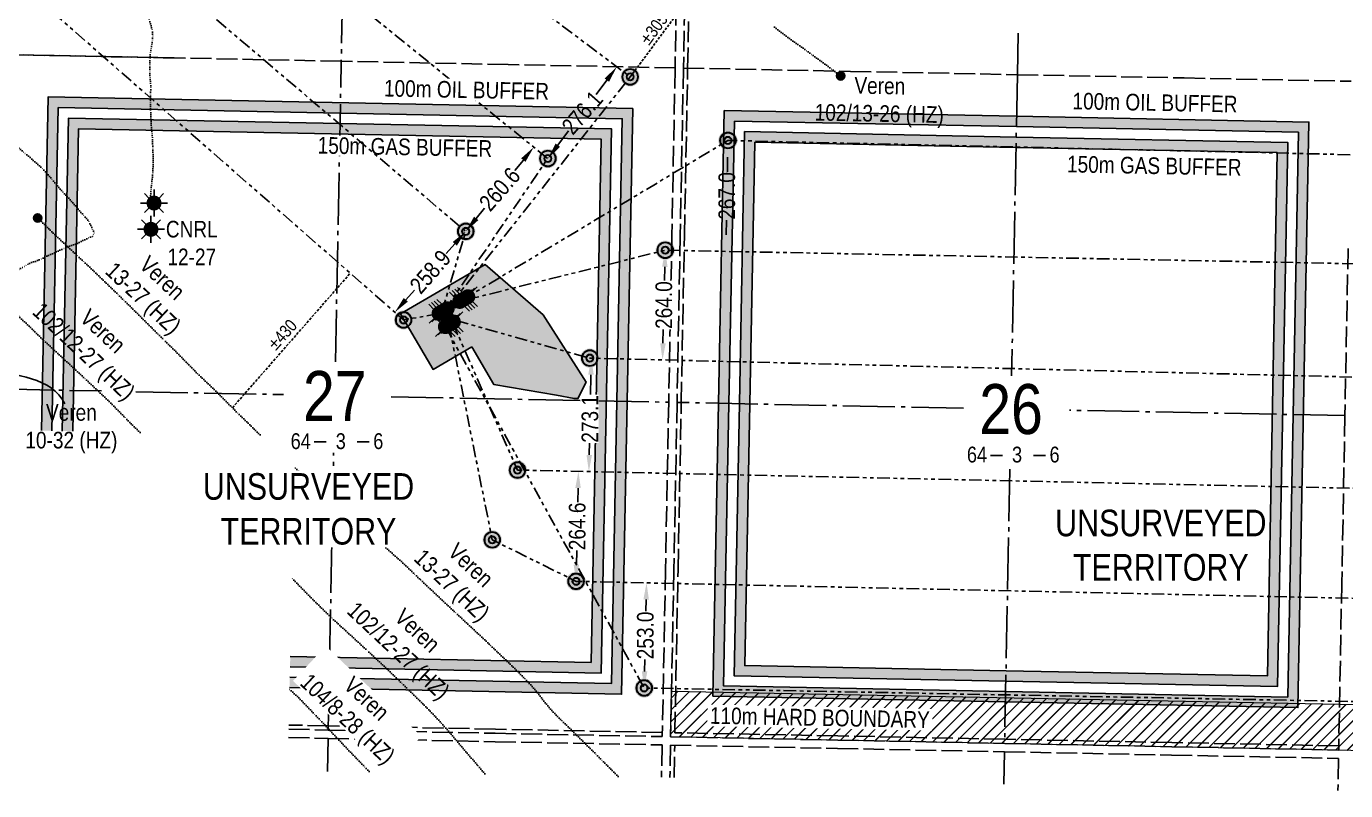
# Model space of a CAD drawing. Extents: x 398953 to 418778, y 6021401 to 6052343.
# Drawn here: x 401406 to 404580, y 6029986 to 6031824 of the extents above; entities that cross this region are included whole.
import ezdxf
from ezdxf.enums import TextEntityAlignment as Align

# ---------------------------------------------------------------- set-up
doc = ezdxf.new("R2010")
doc.units = 0
doc.header["$LTSCALE"] = 5
doc.header["$PDSIZE"] = 0.5
for name, pattern in [('foc-DOT', [1, 0.2, -0.8]), ('foc-DRILLPATH', [14.75, 6, -1.75, 1.75, -1.75, 1.75, -1.75]), ('foc-QUARTERLINE', [33, 25, -3, 2, -3]), ('foc-TIELINE', [1.875, 1.25, -0.625]), ('foc-UNSURVEYED', [12.5, 10, -2.5])]:
    doc.linetypes.add(name, pattern=pattern)
doc.layers.get('Defpoints').update_dxf_attribs({"color": 9})
for name, color, linetype in [('10', 1, 'Continuous'), ('9', 3, 'Continuous'), ('ABADATA-DRILL', 8, 'foc-DOT'), ('ABADATA-DRILL-T', 8, 'Continuous'), ('AS-DRILL', 8, 'foc-DOT'), ('AS-TARGET-GAS', 182, 'Continuous'), ('AS-TARGET-GAS-H', 181, 'Continuous'), ('AS-TARGET-OIL', 146, 'Continuous'), ('AS-TARGET-OIL-H', 131, 'Continuous'), ('DETAIL-T', 7, 'Continuous'), ('DRILL-T', 8, 'Continuous'), ('L-BD', 7, 'Continuous'), ('L-MON', 1, 'Continuous'), ('L-SECLBL', 7, 'Continuous'), ('L-SECQ', 8, 'foc-QUARTERLINE'), ('L-TIE', 7, 'foc-TIELINE'), ('L-USEC', 7, 'foc-UNSURVEYED'), ('P-PDRILLPATH', 12, 'foc-DRILLPATH'), ('P-PROPOSED', 10, 'Continuous'), ('P-PROPOSED-H', 21, 'Continuous'), ('P-TXT', 4, 'Continuous')]:
    doc.layers.add(name, color=color, linetype=linetype)
doc.layers.add('T-TIE-T', color=201, linetype='Continuous', lineweight=18)
doc.styles.add('80CG', font='ARIALN.TTF', dxfattribs={"height": 10})
doc.styles.add('80L', font='ARIALN.TTF', dxfattribs={"height": 10})
doc.styles.add('SIMPLEX', font='ARIALN.TTF')
doc.dimstyles.new('Compass 5 000', dxfattribs={"dimscale": 5, "dimtxt": 9, "dimasz": 2, "dimexe": 0.2, "dimexo": 0.0625, "dimgap": 0.5, "dimtad": 0, "dimtih": 1, "dimtoh": 1, "dimzin": 0, "dimdsep": 46, "dimtxsty": '80CG', "dimcen": 0.1, "dimse1": 1, "dimse2": 1, "dimclrd": 256, "dimclrt": 256, "dimaunit": 1, "dimadec": 4, "dimazin": 0, "dimtfac": 0.06, "dimtofl": 0, "dimtmove": 0, "dimatfit": 1, "dimfxl": 0.2, "dimtolj": 1, "dimtzin": 0, "dimlwd": -1, "dimarcsym": 0})

# ---------------------------------------------------------------- blocks, each defined once
blk = doc.blocks.new('L-SECLBL')
at = {"layer": '9', "color": 7}
for p, q in [((-5.08, -27.83), (-12.29, -27.83)), ((20.7, -27.83), (13.5, -27.83))]:
    blk.add_line(p, q, dxfattribs=at)
at = {"layer": '10', "color": 2, "style": 'SIMPLEX'}
blk.add_attdef('SEC', text='', height=30, dxfattribs=at).set_placement((0, 0), align=Align.MIDDLE)
at = {"layer": '10', "color": 5, "style": '80L'}
blk.add_attdef('TWP', text='', height=9.5, dxfattribs=at).set_placement((-14.43, -27.37), align=Align.MIDDLE_RIGHT)
blk.add_attdef('RGE', text='', height=9.5, dxfattribs=at).set_placement((3.62, -27.37), align=Align.MIDDLE_CENTER)
blk.add_attdef('MER', text='', height=9.5, dxfattribs=at).set_placement((23.17, -27.37), align=Align.MIDDLE_LEFT)
blk = doc.blocks.new('GAS')
h = blk.add_hatch(color=255)
h.dxf.hatch_style = 1
edge = h.paths.add_edge_path()
edge.add_arc((0, 0), 0.9, 0, 360)
for p, q in [((0, 0.81), (0, 1.62)), ((-0.81, 0), (-1.62, 0)), ((-0.57, 0.57), (-1.14, 1.14)), ((0.57, 0.57), (1.14, 1.14)), ((1.62, 0), (0.81, 0)), ((-0.57, -0.57), (-1.14, -1.14)), ((0, -0.81), (0, -1.62)), ((1.14, -1.14), (0.57, -0.57))]:
    blk.add_line(p, q)
blk.add_circle((0, 0), 0.8)
blk = doc.blocks.new('BH-Existing')
at = {"layer": 'ABADATA-DRILL-T'}
h = blk.add_hatch(color=256, dxfattribs=at)
h.dxf.hatch_style = 1
edge = h.paths.add_edge_path()
edge.add_arc((0, 0), 0.5, 0, 360)
blk.add_circle((0, 0), 0.5, dxfattribs=at)
blk = doc.blocks.new('plbh')
at = {"layer": 'L-MON'}
h = blk.add_hatch(color=255, dxfattribs=at)
h.dxf.hatch_style = 1
edge = h.paths.add_edge_path()
edge.add_arc((0, 0), 1.16, 0, 360)
h = blk.add_hatch(color=256, dxfattribs=at)
h.dxf.hatch_style = 1
h.paths.add_polyline_path([(-0.96, 0, 1), (0.96, 0, 1)])
h.paths.add_polyline_path([(0.91, 0, -1), (-0.91, 0, -1)], flags=16)
h.paths.add_polyline_path([(0.45, 0, -1), (-0.45, 0, -1)], flags=0)
h = blk.add_hatch(color=256, dxfattribs=at)
h.dxf.hatch_style = 1
h.paths.add_polyline_path([(-0.45, 0, 1), (0.45, 0, 1)])
h.paths.add_polyline_path([(0.4, 0, -1), (-0.4, 0, -1)], flags=16)
at = {"layer": 'L-MON', "color": 240}
for radius in [0.96, 0.91, 0.45, 0.4]:
    blk.add_circle((0, 0), radius, dxfattribs=at)
blk = doc.blocks.new('WC')
at = {"layer": 'L-MON'}
h = blk.add_hatch(color=255, dxfattribs=at)
h.dxf.hatch_style = 1
edge = h.paths.add_edge_path()
edge.add_arc((0, 0), 0.9, 0, 360)
at = {"layer": 'L-MON', "color": 240, "flags": 128}
for points in [[(-0.62, 0.5), (-1.23, 1.12)], [(0.52, 0.61), (1.13, 1.21)], [(-1.18, -1.18), (-0.56, -0.57)], [(1.16, -1.18), (0.56, -0.57)]]:
    blk.add_lwpolyline(points, dxfattribs=at)
at = {"layer": 'L-MON', "color": 240}
for radius in [0.8, 0.373]:
    blk.add_circle((0, 0), radius, dxfattribs=at)
blk = doc.blocks.new('*D79')
at = {"layer": 'Defpoints', "color": 0, "transparency": 16777216}
for p in [(402463.1, 6031330.7), (402292.5, 6031136.2), (402292.5, 6031136.2)]:
    blk.add_point(p, dxfattribs=at)
at = {"layer": 'P-TXT', "transparency": 16777216}
for p, q in [((402436.7, 6031300.7), (402416.1, 6031277.2)), ((402318.9, 6031166.2), (402339.5, 6031189.7))]:
    blk.add_line(p, q, dxfattribs=at)
for points in [[(402431.7, 6031305.1), (402441.7, 6031296.3), (402463.1, 6031330.7)], [(402313.9, 6031170.6), (402323.9, 6031161.9), (402292.5, 6031136.2)]]:
    blk.add_solid(points, dxfattribs=at)
at = {"layer": 'P-TXT', "transparency": 16777216, "insert": (402377.8, 6031233.5), "char_height": 10, "attachment_point": 5, "rotation": 48.7667, "style": '80CG'}
blk.add_mtext('\\A1;{\\H4x;258.9}', dxfattribs=at)
blk = doc.blocks.new('*D80')
at = {"layer": 'Defpoints', "color": 0, "transparency": 16777216}
for p in [(402626.8, 6031533.3), (402626.8, 6031533.3), (402463.1, 6031330.7)]:
    blk.add_point(p, dxfattribs=at)
at = {"layer": 'P-TXT', "transparency": 16777216}
for p, q in [((402601.7, 6031502.2), (402581.5, 6031477.2)), ((402488.2, 6031361.9), (402508.4, 6031386.8))]:
    blk.add_line(p, q, dxfattribs=at)
for points in [[(402596.5, 6031506.4), (402606.9, 6031498), (402626.8, 6031533.3)], [(402483, 6031366), (402493.4, 6031357.7), (402463.1, 6031330.7)]]:
    blk.add_solid(points, dxfattribs=at)
at = {"layer": 'P-TXT', "transparency": 16777216, "insert": (402544.9, 6031432), "char_height": 10, "attachment_point": 5, "rotation": 48.7667, "style": '80CG'}
blk.add_mtext('\\A1;{\\H4x;260.6}', dxfattribs=at)
blk = doc.blocks.new('*D81')
at = {"layer": 'Defpoints', "color": 0, "transparency": 16777216}
for p in [(402826.7, 6031726.5), (402826.7, 6031726.5), (402660.7, 6031505.9)]:
    blk.add_point(p, dxfattribs=at)
at = {"layer": 'P-TXT', "transparency": 16777216}
for p, q in [((402802.6, 6031694.5), (402776.8, 6031660.2)), ((402684.8, 6031537.9), (402710.6, 6031572.1))]:
    blk.add_line(p, q, dxfattribs=at)
for points in [[(402797.3, 6031698.5), (402807.9, 6031690.5), (402826.7, 6031726.5)], [(402679.4, 6031541.9), (402690.1, 6031533.9), (402660.7, 6031505.9)]]:
    blk.add_solid(points, dxfattribs=at)
at = {"layer": 'P-TXT', "transparency": 16777216, "insert": (402743.7, 6031616.2), "char_height": 10, "attachment_point": 5, "rotation": 48.7667, "style": '80CG'}
blk.add_mtext('\\A1;{\\H4x;276.1}', dxfattribs=at)
blk = doc.blocks.new('*D82')
at = {"layer": 'Defpoints', "color": 0, "transparency": 16777216}
for p in [(403094.1, 6031549.4), (403088.8, 6031282.6), (403088.8, 6031282.6)]:
    blk.add_point(p, dxfattribs=at)
at = {"layer": 'P-TXT', "transparency": 16777216}
for p, q in [((403093.3, 6031509.4), (403092.6, 6031474.1)), ((403089.6, 6031322.6), (403090.3, 6031357.9))]:
    blk.add_line(p, q, dxfattribs=at)
for points in [[(403086.6, 6031509.5), (403099.9, 6031509.3), (403094.1, 6031549.4)], [(403082.9, 6031322.7), (403096.3, 6031322.5), (403088.8, 6031282.6)]]:
    blk.add_solid(points, dxfattribs=at)
at = {"layer": 'P-TXT', "transparency": 16777216, "insert": (403091.4, 6031416), "char_height": 10, "attachment_point": 5, "rotation": 90, "style": '80CG'}
blk.add_mtext('\\A1;{\\H4x;267.0}', dxfattribs=at)
blk = doc.blocks.new('*D83')
at = {"layer": 'Defpoints', "color": 0, "transparency": 16777216}
for p in [(402943.2, 6031285.5), (402936.6, 6031021.6), (402936.6, 6031021.6)]:
    blk.add_point(p, dxfattribs=at)
at = {"layer": 'P-TXT', "transparency": 16777216}
for p, q in [((402942.2, 6031245.5), (402941.3, 6031211.6)), ((402937.6, 6031061.6), (402938.5, 6031095.5))]:
    blk.add_line(p, q, dxfattribs=at)
for points in [[(402935.5, 6031245.6), (402948.8, 6031245.3), (402943.2, 6031285.5)], [(402931, 6031061.8), (402944.3, 6031061.4), (402936.6, 6031021.6)]]:
    blk.add_solid(points, dxfattribs=at)
at = {"layer": 'P-TXT', "transparency": 16777216, "insert": (402939.9, 6031153.5), "char_height": 10, "attachment_point": 5, "rotation": 90, "style": '80CG', "bg_fill": 3, "box_fill_scale": 1.1, "bg_fill_color": 256, "bg_fill_true_color": 13158600, "bg_fill_transparency": 0}
blk.add_mtext('\\A1;{\\H4x;264.0}', dxfattribs=at)
blk = doc.blocks.new('*D84')
at = {"layer": 'Defpoints', "color": 0, "transparency": 16777216}
for p in [(402761.7, 6031026), (402755.7, 6030753.1), (402759.4, 6030753)]:
    blk.add_point(p, dxfattribs=at)
at = {"layer": 'P-TXT', "transparency": 16777216}
for p, q in [((402764.4, 6030985.9), (402763.3, 6030934.7)), ((402760.2, 6030793), (402760.9, 6030824.8))]:
    blk.add_line(p, q, dxfattribs=at)
for points in [[(402757.8, 6030986), (402771.1, 6030985.8), (402765.3, 6031025.9)], [(402753.6, 6030793.1), (402766.9, 6030792.8), (402759.4, 6030753)]]:
    blk.add_solid(points, dxfattribs=at)
at = {"layer": 'P-TXT', "transparency": 16777216, "insert": (402762.1, 6030879.8), "char_height": 10, "attachment_point": 5, "rotation": 90, "style": '80CG', "bg_fill": 3, "box_fill_scale": 1.1, "bg_fill_color": 256, "bg_fill_true_color": 13158600, "bg_fill_transparency": 0}
blk.add_mtext('\\A1;{\\H4x;273.1}', dxfattribs=at)
blk = doc.blocks.new('*D85')
at = {"layer": 'Defpoints', "color": 0, "transparency": 16777216}
for p in [(402734.2, 6030753.5), (402734.2, 6030753.5), (402728.5, 6030489.2)]:
    blk.add_point(p, dxfattribs=at)
at = {"layer": 'P-TXT', "transparency": 16777216}
for p, q in [((402733.4, 6030713.5), (402732.6, 6030679.4)), ((402729.4, 6030529.1), (402730.1, 6030563.2))]:
    blk.add_line(p, q, dxfattribs=at)
for points in [[(402726.7, 6030713.7), (402740, 6030713.4), (402734.2, 6030753.5)], [(402722.7, 6030529.3), (402736, 6030529), (402728.5, 6030489.2)]]:
    blk.add_solid(points, dxfattribs=at)
at = {"layer": 'P-TXT', "transparency": 16777216, "insert": (402731.4, 6030621.3), "char_height": 10, "attachment_point": 5, "rotation": 90, "style": '80CG'}
blk.add_mtext('\\A1;{\\H4x;264.6}', dxfattribs=at)
blk = doc.blocks.new('*D86')
at = {"layer": 'Defpoints', "color": 0, "transparency": 16777216}
for p in [(402898.1, 6030485.4), (402898.1, 6030485.4), (402892.6, 6030232.7)]:
    blk.add_point(p, dxfattribs=at)
at = {"layer": 'P-TXT', "transparency": 16777216}
for p, q in [((402897.3, 6030445.5), (402896.6, 6030417.1)), ((402893.5, 6030272.7), (402894.1, 6030301))]:
    blk.add_line(p, q, dxfattribs=at)
for points in [[(402890.6, 6030445.6), (402903.9, 6030445.3), (402898.1, 6030485.4)], [(402886.8, 6030272.8), (402900.1, 6030272.5), (402892.6, 6030232.7)]]:
    blk.add_solid(points, dxfattribs=at)
at = {"layer": 'P-TXT', "transparency": 16777216, "insert": (402895.4, 6030359.1), "char_height": 10, "attachment_point": 5, "rotation": 90, "style": '80CG'}
blk.add_mtext('\\A1;{\\H4x;253.0}', dxfattribs=at)

msp = doc.modelspace()

# ---------------------------------------------------------------- hatches: boundary and pattern name
at = {"layer": 'AS-TARGET-GAS-H'}
h = msp.add_hatch(color=256, dxfattribs=at)
h.dxf.hatch_style = 1
h.paths.add_polyline_path([(401517.241, 6030850.132), (401531.439, 6031577.438), (402788.667, 6031552.472), (402764.538, 6030294.082), (402040.825, 6030308.419), (402040.33, 6030283.435), (402789.043, 6030268.602), (402814.131, 6031576.961), (401506.943, 6031602.919), (401492.257, 6030850.62)])
h = msp.add_hatch(color=256, dxfattribs=at)
h.dxf.hatch_style = 1
h.paths.add_polyline_path([(403158.559, 6031545.128), (403787.012, 6031532.65), (404415.728, 6031520.184), (404392.039, 6030261.852), (403763.405, 6030274.291), (403134.43, 6030286.753), (403146.496, 6030916.05)], flags=16)
h.paths.add_polyline_path([(403134.054, 6031570.608), (403787.508, 6031557.634), (404441.182, 6031544.673), (404416.553, 6030236.373), (403762.911, 6030249.307), (403108.967, 6030262.263), (403121.512, 6030916.529)])
at = {"layer": 'AS-TARGET-OIL-H'}
h = msp.add_hatch(color=256, dxfattribs=at)
h.dxf.hatch_style = 1
h.paths.add_polyline_path([(401467.273, 6030851.108), (401482.447, 6031628.399), (402839.594, 6031601.449), (402813.548, 6030243.123), (402039.835, 6030258.451), (402039.34, 6030233.467), (402838.053, 6030217.643), (402865.057, 6031625.938), (401457.95, 6031653.879), (401442.288, 6030851.595)])
h = msp.add_hatch(color=256, dxfattribs=at)
h.dxf.hatch_style = 1
h.paths.add_polyline_path([(403109.549, 6031596.089), (403788.004, 6031582.618), (404466.637, 6031569.162), (404441.067, 6030210.894), (403762.416, 6030224.323), (403083.503, 6030237.774), (403096.527, 6030917.008)], flags=16)
h.paths.add_polyline_path([(403085.044, 6031621.569), (403788.5, 6031607.602), (404492.092, 6031593.652), (404465.581, 6030185.414), (403761.922, 6030199.338), (403058.04, 6030213.284), (403071.543, 6030917.487)])
at = {"layer": 'P-PROPOSED-H'}
h = msp.add_hatch(color=256, dxfattribs=at)
h.dxf.hatch_style = 1
h.paths.add_polyline_path([(402477.975, 6031053.05), (402384.458, 6030998.566), (402306.464, 6031132.435), (402509.859, 6031250.936), (402649.483, 6031129.937), (402752.54, 6030968.384), (402732.967, 6030928.581), (402723.866, 6030928.759), (402681.846, 6030936.531), (402530.632, 6030962.67)])
at = {"layer": 'T-TIE-T', "linetype": 'Continuous'}
h = msp.add_hatch(dxfattribs=at)
h.set_pattern_fill('JIS_LC_20', color=256, scale=0.999128)
h.set_pattern_definition([(45, (-38332.5, -20502.635), (-14.12980948, 14.12980948), []), (45, (-38332.1, -20502.635), (-14.12980948, 14.12980948), [])])
h.paths.add_polyline_path([(406191.07, 6030050.188), (402956.187, 6030115.326), (402958.401, 6030225.256), (404565.812, 6030193.429), (406193.283, 6030160.118)])

# ---------------------------------------------------------------- linework, layer by layer
at = {"layer": 'ABADATA-DRILL', "flags": 128}
for points in [[(401713.02, 6031398.752), (401706.742, 6031394.323), (401706.225, 6031393.983), (401705.921, 6031393.779), (401705.617, 6031393.575), (401705.344, 6031393.41), (401705.142, 6031393.314), (401704.961, 6031393.248), (401704.779, 6031393.191), (401704.589, 6031393.145), (401704.378, 6031393.099), (401704.166, 6031393.043), (401703.965, 6031392.977), (401703.764, 6031392.911), (401703.583, 6031392.865), (401703.463, 6031392.857), (401703.383, 6031392.859), (401703.313, 6031392.85), (401703.253, 6031392.871), (401703.214, 6031392.932), (401703.196, 6031393.012), (401703.178, 6031393.113), (401703.139, 6031393.203), (401703.102, 6031393.314), (401703.085, 6031393.494), (401703.081, 6031393.785), (401703.098, 6031394.164), (401703.127, 6031394.644), (401703.16, 6031395.273), (401703.184, 6031396.023), (401703.201, 6031396.893), (401703.222, 6031397.943), (401703.255, 6031399.142), (401703.301, 6031400.471), (401703.36, 6031401.931), (401703.451, 6031403.509), (401703.594, 6031405.247), (401703.748, 6031406.964), (401703.933, 6031408.771), (401704.124, 6031410.838), (401704.317, 6031413.044), (401704.502, 6031415.341), (401704.678, 6031417.728), (401704.877, 6031420.205), (401705.108, 6031422.821), (401705.371, 6031425.566), (401705.637, 6031428.391), (401705.903, 6031431.277), (401706.212, 6031434.311), (401706.529, 6031437.226), (401706.868, 6031440.24), (401707.189, 6031443.354), (401707.535, 6031446.718), (401707.891, 6031450.121), (401708.279, 6031453.615), (401708.67, 6031457.218), (401709.062, 6031460.901), (401709.392, 6031464.485), (401709.684, 6031468.19), (401709.928, 6031471.986), (401710.152, 6031475.792), (401710.347, 6031479.599), (401710.489, 6031483.317), (401710.612, 6031487.025), (401710.707, 6031490.864), (401710.769, 6031494.584), (401710.793, 6031498.344), (401710.787, 6031502.165), (401710.759, 6031505.836), (401710.722, 6031509.598), (401710.685, 6031513.309), (401710.627, 6031517.011), (401710.535, 6031520.503), (401710.415, 6031524.106), (401710.294, 6031527.629), (401710.154, 6031531.213), (401709.994, 6031534.817), (401709.836, 6031538.48), (401709.676, 6031542.084), (401709.518, 6031545.758), (401709.368, 6031549.381), (401709.195, 6031552.816), (401708.999, 6031556.09), (401708.768, 6031559.635), (401708.524, 6031562.991), (401708.24, 6031566.417), (401707.888, 6031569.884), (401707.505, 6031573.342), (401707.114, 6031576.871), (401706.818, 6031580.157), (401706.563, 6031583.483), (401706.301, 6031586.979), (401706.058, 6031590.394), (401705.827, 6031593.939), (401705.638, 6031597.594), (401705.492, 6031601.367), (401705.368, 6031605.25), (401705.264, 6031609.153), (401705.132, 6031613.156), (401705.007, 6031617.02), (401704.856, 6031621.033), (401704.636, 6031625.138), (401704.403, 6031629.104), (401704.204, 6031633.268), (401704.134, 6031637.35), (401704.173, 6031641.38), (401704.288, 6031645.269), (401704.466, 6031649.246), (401704.631, 6031653.104), (401704.729, 6031657.093), (401704.794, 6031660.942), (401704.861, 6031664.851), (401704.916, 6031668.711), (401704.968, 6031672.411), (401704.999, 6031676.011), (401704.986, 6031679.492), (401704.915, 6031682.984), (401704.742, 6031686.428), (401704.472, 6031690.044), (401704.143, 6031693.681), (401703.777, 6031697.479), (401703.402, 6031701.327), (401703.067, 6031705.184), (401702.861, 6031708.969), (401702.777, 6031712.841), (401702.781, 6031716.622), (401702.804, 6031720.382), (401702.845, 6031724.042), (401702.875, 6031727.582), (401702.91, 6031730.942), (401702.98, 6031734.001), (401703.06, 6031737.1), (401703.147, 6031740.009), (401703.286, 6031743.017), (401703.454, 6031745.984), (401703.6, 6031748.862), (401703.728, 6031751.82), (401703.867, 6031754.858), (401704.139, 6031758.023), (401704.52, 6031761.136), (401705.054, 6031764.437), (401705.68, 6031767.795), (401706.293, 6031771.054), (401706.908, 6031774.362), (401707.523, 6031777.671), (401708.108, 6031780.99), (401708.655, 6031784.42), (401709.101, 6031787.792), (401709.411, 6031790.897), (401709.671, 6031794.482), (401709.785, 6031797.721), (401709.801, 6031801.121), (401709.701, 6031804.714), (401709.5, 6031808.258), (401709.049, 6031811.778), (401708.349, 6031815.382), (401707.568, 6031818.928), (401706.745, 6031822.355), (401705.774, 6031825.924), (401704.753, 6031829.455), (401703.669, 6031832.857), (401702.563, 6031836.129), (401701.524, 6031839.29), (401700.623, 6031842.328), (401699.722, 6031845.326), (401698.671, 6031848.367), (401697.464, 6031851.611), (401696.325, 6031855.264), (401695.502, 6031859.221), (401694.98, 6031863.252), (401694.519, 6031867.272), (401693.977, 6031871.303), (401693.33, 6031875.557), (401692.57, 6031880.182), (401691.791, 6031884.838), (401691.085, 6031889.163), (401690.48, 6031893.496), (401690.027, 6031897.465), (401689.76, 6031901.221), (401689.679, 6031904.733), (401689.719, 6031908.313), (401689.819, 6031911.932), (401689.88, 6031915.542), (401689.827, 6031918.993), (401689.67, 6031922.197), (401689.489, 6031925.211), (401689.281, 6031928.436), (401689.083, 6031931.61), (401688.891, 6031934.564), (401688.682, 6031937.699), (401688.496, 6031940.993), (401688.43, 6031944.275), (401688.483, 6031947.475), (401688.635, 6031950.673), (401688.857, 6031953.849), (401689.139, 6031956.994), (401689.484, 6031960.358), (401689.816, 6031963.532), (401690.127, 6031966.636), (401690.438, 6031969.741), (401690.728, 6031972.806), (401691.027, 6031975.871), (401691.378, 6031978.974), (401691.801, 6031982.177), (401692.213, 6031985.379), (401692.555, 6031988.523), (401692.879, 6031991.837), (401693.208, 6031995.332), (401693.549, 6031998.966), (401693.921, 6032002.679), (401694.272, 6032006.303), (401694.644, 6032009.977), (401695.055, 6032013.619), (401695.451, 6032016.992), (401695.8, 6032020.046), (401696.045, 6032022.822), (401696.228, 6032025.569), (401696.401, 6032028.266), (401696.624, 6032030.972), (401696.921, 6032033.887), (401697.212, 6032037.022), (401697.383, 6032040.169), (401697.457, 6032043.438), (401697.483, 6032046.828), (401697.452, 6032050.339), (401697.394, 6032054.051), (401697.327, 6032057.773), (401697.255, 6032061.285), (401697.213, 6032064.737), (401697.21, 6032066.657), (401697.402, 6032072.905)], [(403206.353, 6031821.428), (403213.924, 6031815.687), (403225.366, 6031807.03), (403236.937, 6031798.301), (403248.354, 6031789.885), (403260.13, 6031781.432), (403271.749, 6031773.122), (403283.525, 6031764.669), (403295.192, 6031756.229), (403306.927, 6031747.726), (403318.547, 6031739.476), (403330.303, 6031730.994), (403341.637, 6031722.469), (403343.904, 6031720.765), (403365.144, 6031704.744)], [(401679.465, 6030846.934), (401670.935, 6030855.18), (401657.143, 6030868.757), (401643.435, 6030882.543), (401629.988, 6030896.374), (401616.569, 6030910.094), (401602.917, 6030923.658), (401589.009, 6030936.948), (401574.861, 6030950.182), (401560.851, 6030963.343), (401546.811, 6030976.535), (401532.771, 6030989.657), (401518.561, 6031002.822), (401504.378, 6031015.866), (401490.227, 6031028.941), (401476.047, 6031042.095), (401461.936, 6031055.208), (401447.806, 6031068.382), (401433.849, 6031081.702), (401420.046, 6031095.2), (401406.238, 6031108.497), (401390.528, 6031123.231), (401375.877, 6031136.845)], [(402509.019, 6030026.186), (402504.988, 6030030.91), (402492.33, 6030045.725), (402479.857, 6030060.288), (402467.307, 6030074.981), (402454.867, 6030089.723), (402442.487, 6030104.403), (402429.945, 6030119.016), (402417.353, 6030133.621), (402404.627, 6030147.998), (402391.494, 6030162.072), (402378.178, 6030175.94), (402364.77, 6030189.7), (402351.187, 6030203.233), (402337.303, 6030216.692), (402323.496, 6030230.02), (402309.731, 6030243.457), (402296.005, 6030256.782), (402282.169, 6030270.151), (402268.23, 6030283.36), (402254.178, 6030296.453), (402240.158, 6030309.574), (402226.105, 6030322.596), (402211.963, 6030335.63), (402197.752, 6030348.765), (402183.628, 6030361.729), (402169.424, 6030374.644), (402155.21, 6030387.619), (402141.109, 6030400.712), (402127.132, 6030414.023), (402113.209, 6030427.583), (402099.526, 6030441.078), (402085.915, 6030454.711), (402072.563, 6030468.28), (402059.095, 6030482.041), (402045.676, 6030495.771), (402044.415, 6030497.034)], [(402230.734, 6030031.643), (402219.858, 6030043.036), (402206.461, 6030056.826), (402192.993, 6030070.627), (402179.607, 6030084.506), (402165.627, 6030099.227), (402152.475, 6030113.322), (402139.381, 6030127.326), (402126.209, 6030141.421), (402112.994, 6030155.338), (402099.618, 6030169.207), (402086.331, 6030183.034), (402073.126, 6030196.99), (402059.516, 6030210.654), (402045.454, 6030223.697), (402039.216, 6030229.423)]]:
    msp.add_lwpolyline(points, dxfattribs=at)
at = {"layer": 'AS-DRILL', "flags": 128}
for points in [[(401252.68, 6031173.224), (401255.789, 6031174.342), (401259.938, 6031176.291), (401264.341, 6031178.445), (401268.872, 6031180.487), (401269.023, 6031180.554), (401273.406, 6031182.678), (401278.243, 6031185.064), (401283.52, 6031187.381), (401288.866, 6031189.666), (401294.385, 6031192.128), (401300.536, 6031195.168), (401306.913, 6031198.534), (401313.279, 6031201.829), (401319.593, 6031205.006), (401325.622, 6031207.958), (401331.802, 6031210.947), (401338.195, 6031214.123), (401344.383, 6031217.492), (401349.951, 6031220.913), (401355.032, 6031224.004), (401360.747, 6031226.742), (401367.306, 6031229.174), (401373.189, 6031231.299), (401378.002, 6031233.435), (401382.381, 6031235.909), (401386.526, 6031238.659), (401391.22, 6031241.357), (401396.078, 6031243.772), (401400.526, 6031246.135), (401404.858, 6031248.751), (401409.687, 6031251.727), (401415.374, 6031254.575), (401422.202, 6031256.972), (401429.408, 6031259.231), (401435.726, 6031261.587), (401441.488, 6031264.205), (401447.599, 6031267.225), (401454.112, 6031270.368), (401460.421, 6031273.355), (401466.285, 6031276.04), (401471.734, 6031278.454), (401477.244, 6031280.986), (401483.382, 6031283.856), (401489.721, 6031286.812), (401495.925, 6031289.501), (401501.823, 6031291.866), (401507.87, 6031294.208), (401514.315, 6031296.461), (401520.739, 6031298.626), (401527.109, 6031301.101), (401533.002, 6031303.746), (401537.507, 6031305.998), (401540.712, 6031307.756), (401543.473, 6031309.302), (401546.338, 6031310.556), (401548.969, 6031311.594), (401551.108, 6031312.512), (401553.33, 6031313.649), (401555.665, 6031314.883), (401557.552, 6031315.747), (401558.874, 6031316.351), (401560.093, 6031316.787), (401561.397, 6031316.991), (401562.519, 6031317.049), (401563.288, 6031317.014), (401563.797, 6031316.934), (401564.433, 6031317.242), (401565.304, 6031318.305), (401566.123, 6031319.759), (401566.657, 6031321.009), (401566.907, 6031322.004), (401567.093, 6031322.851), (401567.248, 6031323.578), (401567.309, 6031324.137), (401567.397, 6031324.535), (401567.553, 6031324.842), (401567.808, 6031325.107), (401568.204, 6031325.409), (401568.641, 6031325.771), (401568.918, 6031326.145), (401569.024, 6031326.423), (401569.128, 6031326.631), (401569.161, 6031326.781), (401569.124, 6031326.942), (401569.156, 6031327.041), (401569.23, 6031327.239), (401569.191, 6031327.82), (401569.182, 6031327.851), (401568.854, 6031328.987), (401567.979, 6031330.765), (401566.671, 6031332.901), (401565.133, 6031335.571), (401563.511, 6031339.074), (401561.509, 6031343.564), (401558.84, 6031348.748), (401556.01, 6031353.874), (401552.824, 6031358.678), (401548.52, 6031363.593), (401543.341, 6031369.296), (401537.446, 6031376.263), (401531.17, 6031383.677), (401524.533, 6031391.529), (401516.862, 6031400.221), (401508.275, 6031409.622), (401508.07, 6031409.856), (401503.339, 6031414.95), (401498.499, 6031420.076), (401493.807, 6031425.119), (401488.775, 6031430.679), (401478.628, 6031442.68), (401477.183, 6031444.459), (401467.852, 6031455.724), (401456.498, 6031468.859), (401444.229, 6031481.753), (401430.977, 6031494.035), (401417.002, 6031506.122), (401413.184, 6031509.337), (401402.774, 6031518.064), (401398.828, 6031521.392), (401384.251, 6031533.89), (401371.146, 6031545.519), (401369.987, 6031546.573), (401355.868, 6031559.512), (401341.824, 6031572.68), (401327.971, 6031585.935), (401314.101, 6031599.3), (401300.25, 6031612.644), (401286.538, 6031625.906), (401272.687, 6031639.23), (401262.019, 6031649.477)], [(401968.305, 6030841.27), (401955.303, 6030853.882), (401941.468, 6030867.33), (401927.713, 6030880.756), (401914.027, 6030894.122), (401900.296, 6030907.708), (401886.767, 6030921.45), (401873.185, 6030935.043), (401859.551, 6030948.487), (401845.756, 6030961.895), (401831.837, 6030975.094), (401817.941, 6030988.473), (401804.279, 6031002.048), (401790.711, 6031015.851), (401777.302, 6031029.581), (401763.704, 6031043.364), (401750.139, 6031056.747), (401736.285, 6031070.246), (401722.414, 6031083.864), (401708.742, 6031097.439), (401695.14, 6031110.983), (401681.477, 6031124.508), (401667.814, 6031138.053), (401654.171, 6031151.567), (401640.477, 6031165.042), (401626.692, 6031178.459), (401612.848, 6031191.897), (401598.812, 6031205.269), (401584.916, 6031218.628), (401571.14, 6031232.015), (401557.162, 6031245.306), (401543.123, 6031258.508), (401529.064, 6031271.69), (401514.905, 6031284.895), (401500.921, 6031297.875), (401486.663, 6031311.121), (401472.684, 6031324.362), (401458.771, 6031337.872), (401449.562, 6031346.88), (401433.148, 6031362.958)], [(402830.064, 6030019.891), (402817.324, 6030032.435), (402803.817, 6030045.716), (402800.637, 6030048.878), (402790.326, 6030059.328), (402782.164, 6030067.656), (402776.797, 6030073.06), (402763.193, 6030086.524), (402749.449, 6030100.01), (402735.813, 6030113.394), (402722.119, 6030126.84), (402708.376, 6030140.346), (402694.61, 6030153.752), (402680.829, 6030167.36), (402667.522, 6030181.208), (402655.134, 6030196.018), (402643.668, 6030211.411), (402631.522, 6030226.337), (402618.767, 6030240.774), (402605.594, 6030254.81), (402592.002, 6030268.413), (402578.371, 6030282.007), (402564.503, 6030295.306), (402550.402, 6030308.399), (402536.494, 6030321.678), (402522.77, 6030335.134), (402508.912, 6030348.383), (402494.77, 6030361.447), (402480.569, 6030374.572), (402467.168, 6030387.151), (402453.108, 6030400.303), (402439.045, 6030413.276), (402424.953, 6030426.329), (402410.844, 6030439.582), (402396.897, 6030452.882), (402382.838, 6030466.084), (402368.724, 6030479.038), (402354.648, 6030492.43), (402340.773, 6030505.819), (402326.765, 6030519.11), (402312.718, 6030532.382), (402298.502, 6030545.278), (402284.055, 6030558.047), (402269.777, 6030570.794), (402255.439, 6030583.521), (402240.98, 6030596.221), (402226.631, 6030608.929), (402212.255, 6030621.787), (402197.809, 6030634.657), (402183.402, 6030647.446), (402168.904, 6030660.196), (402154.315, 6030672.869), (402139.784, 6030685.48), (402125.373, 6030698.079), (402110.944, 6030710.738), (402096.385, 6030723.47), (402081.885, 6030736.081), (402067.335, 6030748.742), (402052.916, 6030761.431), (402049.609, 6030764.354)], [(402509.019, 6030026.186), (402504.988, 6030030.91), (402492.33, 6030045.725), (402479.857, 6030060.288), (402467.307, 6030074.981), (402454.867, 6030089.723), (402442.487, 6030104.403), (402429.945, 6030119.016), (402417.353, 6030133.621), (402404.627, 6030147.998), (402391.494, 6030162.072), (402378.178, 6030175.94), (402364.77, 6030189.7), (402351.187, 6030203.233), (402337.303, 6030216.692), (402323.496, 6030230.02), (402309.731, 6030243.457), (402296.005, 6030256.782), (402282.169, 6030270.151), (402268.23, 6030283.36), (402254.178, 6030296.453), (402240.158, 6030309.574), (402226.105, 6030322.596), (402211.963, 6030335.63), (402197.752, 6030348.765), (402183.628, 6030361.729), (402169.424, 6030374.644), (402155.21, 6030387.619), (402141.109, 6030400.712), (402127.132, 6030414.023), (402113.209, 6030427.583), (402099.526, 6030441.078), (402085.915, 6030454.711), (402072.563, 6030468.28), (402059.095, 6030482.041), (402045.676, 6030495.771), (402044.415, 6030497.034)], [(402230.734, 6030031.643), (402219.858, 6030043.036), (402206.461, 6030056.826), (402192.993, 6030070.627), (402179.607, 6030084.506), (402165.627, 6030099.227), (402152.475, 6030113.322), (402139.381, 6030127.326), (402126.209, 6030141.421), (402112.994, 6030155.338), (402099.618, 6030169.207), (402086.331, 6030183.034), (402073.126, 6030196.99), (402059.516, 6030210.654), (402045.454, 6030223.697), (402039.216, 6030229.423)]]:
    msp.add_lwpolyline(points, dxfattribs=at)
at = {"layer": 'AS-TARGET-GAS-H', "flags": 128}
for points in [[(401492.257, 6030850.62), (401506.943, 6031602.919), (402814.131, 6031576.961), (402789.043, 6030268.602), (402040.33, 6030283.435)], [(401517.241, 6030850.132), (401531.439, 6031577.438), (402788.667, 6031552.472), (402764.538, 6030294.082), (402040.825, 6030308.419)]]:
    msp.add_lwpolyline(points, dxfattribs=at)
for points in [[(403134.054, 6031570.608), (403787.508, 6031557.634), (404441.182, 6031544.673), (404416.553, 6030236.373), (403762.911, 6030249.307), (403108.967, 6030262.263), (403121.512, 6030916.529)], [(403158.559, 6031545.128), (403787.012, 6031532.65), (404415.728, 6031520.184), (404392.039, 6030261.852), (403763.405, 6030274.291), (403134.43, 6030286.753), (403146.496, 6030916.05)]]:
    msp.add_lwpolyline(points, close=True, dxfattribs=at)
at = {"layer": 'AS-TARGET-OIL-H', "flags": 128}
for points in [[(401442.288, 6030851.595), (401457.95, 6031653.879), (402865.057, 6031625.938), (402838.053, 6030217.643), (402039.34, 6030233.467)], [(401467.273, 6030851.108), (401482.447, 6031628.399), (402839.594, 6031601.449), (402813.548, 6030243.123), (402039.835, 6030258.451)]]:
    msp.add_lwpolyline(points, dxfattribs=at)
for points in [[(403085.044, 6031621.569), (403788.5, 6031607.602), (404492.092, 6031593.652), (404465.581, 6030185.414), (403761.922, 6030199.338), (403058.04, 6030213.284), (403071.543, 6030917.487)], [(403109.549, 6031596.089), (403788.004, 6031582.618), (404466.637, 6031569.162), (404441.067, 6030210.894), (403762.416, 6030224.323), (403083.503, 6030237.774), (403096.527, 6030917.008)]]:
    msp.add_lwpolyline(points, close=True, dxfattribs=at)
at = {"layer": 'L-SECQ'}
for p, q in [((402176.296, 6032403.365), (402163.44, 6031739.844)), ((403792.39, 6031807.477), (403790.485, 6031707.539)), ((403790.485, 6031707.539), (403776.724, 6030982.966)), ((403660.641, 6030905.746), (402971.605, 6030919.403)), ((404578.772, 6030887.548), (403915.645, 6030900.692)), ((403772.474, 6030759.169), (403759.944, 6030099.402)), ((402131.937, 6030111.535), (402130.386, 6030031.702)), ((403759.562, 6030079.288), (403758.088, 6030001.694))]:
    msp.add_line(p, q, dxfattribs=at)
at = {"layer": 'L-SECQ', "flags": 128}
for points in [[(402149.45, 6031016.745), (402163.44, 6031739.844)], [(401344.266, 6030951.678), (401586.709, 6030946.87)], [(401669.07, 6030945.236), (402024.349, 6030938.19)], [(402283.822, 6030933.044), (402951.492, 6030919.802)], [(402132.327, 6030131.648), (402145.217, 6030797.917)]]:
    msp.add_lwpolyline(points, dxfattribs=at)
at = {"layer": 'L-TIE', "flags": 128}
for points in [[(402858.78, 6031702.289), (403041.06, 6031947.123)], [(401901.572, 6030906.445), (402185.265, 6031230.159)]]:
    msp.add_lwpolyline(points, dxfattribs=at)
at = {"layer": 'L-USEC'}
for p, q in [((402974.62, 6032125.935), (402966.91, 6031723.891)), ((402994.733, 6032125.55), (402987.023, 6031723.505)), ((402997.067, 6031723.292), (403004.778, 6032125.337)), ((401761.702, 6031747.819), (401359.964, 6031755.795)), ((401359.964, 6031755.795), (401761.702, 6031747.819)), ((402163.44, 6031739.844), (401761.702, 6031747.819)), ((402565.174, 6031731.867), (402163.44, 6031739.844)), ((402966.91, 6031723.891), (402565.174, 6031731.867)), ((402966.91, 6031723.891), (402959.2, 6031321.847)), ((402987.023, 6031723.505), (402979.314, 6031321.461)), ((402987.023, 6031723.492), (403388.749, 6031715.515)), ((402989.357, 6031321.25), (402997.067, 6031723.292)), ((403388.749, 6031715.515), (403790.485, 6031707.539)), ((403790.485, 6031707.539), (404192.197, 6031699.574)), ((404192.197, 6031699.574), (404593.91, 6031691.609)), ((402959.2, 6031321.847), (402957.879, 6031252.959)), ((402979.314, 6031321.461), (402977.993, 6031252.573)), ((402981.648, 6030919.205), (402989.357, 6031321.25)), ((404586.341, 6031289.579), (404578.772, 6030887.548)), ((402957.879, 6031252.959), (402951.492, 6030919.802)), ((402977.993, 6031252.573), (402971.605, 6030919.416)), ((402951.492, 6030919.802), (402943.784, 6030517.758)), ((402971.605, 6030919.416), (402963.897, 6030517.372)), ((402973.939, 6030517.16), (402981.648, 6030919.205)), ((404578.772, 6030887.548), (404571.204, 6030485.516)), ((402943.784, 6030517.758), (402936.074, 6030115.725)), ((402963.897, 6030517.372), (402956.187, 6030115.326)), ((402966.423, 6030125.171), (402973.939, 6030517.16)), ((404571.204, 6030485.516), (404563.636, 6030083.498)), ((402037.361, 6030133.53), (402132.336, 6030131.648)), ((402132.521, 6030141.692), (402037.548, 6030143.574)), ((402132.336, 6030131.648), (402534.211, 6030123.687)), ((402534.394, 6030133.73), (402132.521, 6030141.692)), ((402936.267, 6030125.768), (402534.394, 6030133.73)), ((402036.962, 6030113.417), (402131.937, 6030111.535)), ((402131.937, 6030111.535), (402533.813, 6030103.573)), ((402533.813, 6030103.573), (402935.689, 6030095.612)), ((402534.211, 6030123.687), (402936.074, 6030115.725)), ((402956.187, 6030115.326), (403358.067, 6030107.364)), ((403358.245, 6030117.409), (402966.423, 6030125.171)), ((403358.067, 6030107.364), (403759.945, 6030099.402)), ((403760.119, 6030109.445), (403358.245, 6030117.409)), ((403759.944, 6030099.402), (404161.8, 6030091.45)), ((404161.972, 6030101.494), (403760.119, 6030109.445)), ((404563.825, 6030093.542), (404161.972, 6030101.494)), ((402935.689, 6030095.612), (402934.198, 6030017.849)), ((402955.802, 6030095.213), (402954.312, 6030017.464)), ((402955.802, 6030095.213), (403357.669, 6030087.251)), ((402964.355, 6030017.258), (402965.845, 6030095.014)), ((403357.669, 6030087.251), (403759.546, 6030079.289)), ((403759.546, 6030079.289), (404161.402, 6030071.337)), ((404161.402, 6030071.337), (404563.258, 6030063.385)), ((404161.8, 6030091.45), (404563.636, 6030083.498)), ((404563.258, 6030063.385), (404561.8, 6029985.935))]:
    msp.add_line(p, q, dxfattribs=at)
at = {"layer": 'P-PDRILLPATH', "flags": 128}
for points in [[(402398.958, 6031133.249), (402313.563, 6031117.723), (400191.313, 6032977.6)], [(402448.623, 6031162.177), (402943.174, 6031285.468), (406098.137, 6031223.488)], [(402440, 6031116.668), (402761.651, 6031025.966), (406089.01, 6030943.433)], [(402422.725, 6031106.606), (402526.866, 6030588.969), (402728.491, 6030489.155), (406084.816, 6030415.683)], [(402431.363, 6031111.637), (402587.619, 6030756.723), (406084.05, 6030680.572)]]:
    msp.add_lwpolyline(points, dxfattribs=at)
at = {"layer": 'P-PROPOSED', "flags": 128}
msp.add_lwpolyline([(402477.975, 6031053.05), (402384.458, 6030998.566), (402306.464, 6031132.435), (402509.859, 6031250.936), (402649.483, 6031129.937), (402752.54, 6030968.384), (402732.967, 6030928.581), (402723.866, 6030928.759), (402681.846, 6030936.531), (402530.632, 6030962.67)], close=True, dxfattribs=at)
at = {"layer": 'T-TIE-T', "linetype": 'Continuous', "flags": 128}
msp.add_lwpolyline([(406191.07, 6030050.188), (402956.187, 6030115.326), (402958.401, 6030225.256), (404565.812, 6030193.429), (406193.283, 6030160.118), (406191.07, 6030050.188)], dxfattribs=at)

# ---------------------------------------------------------------- block references
at = {"layer": 'ABADATA-DRILL-T', "xscale": 19.99999999999974, "yscale": 19.99999999999974, "zscale": 39.99999999999947}
for p in [(403365.172, 6031704.718), (401433.148, 6031362.958)]:
    msp.add_blockref('BH-Existing', p, dxfattribs=at)
at = {"layer": 'DRILL-T', "linetype": 'Continuous', "xscale": 19.99999999999974, "yscale": 19.99999999999974, "zscale": 19.99999999999974}
for p in [(401713.02, 6031398.752), (401705.663, 6031335.628)]:
    msp.add_blockref('GAS', p, dxfattribs=at)
at = {"layer": 'L-MON', "xscale": 19.99999999999993, "yscale": 19.99999999999993, "zscale": 19.99999999999993}
for p in [(402858.78, 6031702.289), (403094.059, 6031549.393), (402660.708, 6031505.903), (402463.055, 6031330.749), (402943.174, 6031285.468), (402313.563, 6031117.723), (402761.651, 6031025.966), (402587.619, 6030756.723), (402526.866, 6030588.969), (402728.491, 6030489.155), (402892.605, 6030232.662)]:
    msp.add_blockref('plbh', p, dxfattribs=at)
at = {"layer": 'L-MON', "color": 6, "xscale": 19.99128219999999, "yscale": 19.99128219999999, "zscale": 19.99128219999999}
for p in [(402448.623, 6031162.177), (402455.101, 6031165.95), (402461.579, 6031169.724), (402468.057, 6031173.497), (402398.958, 6031133.249), (402405.436, 6031137.023), (402411.914, 6031140.796), (402418.392, 6031144.569), (402414.088, 6031101.575), (402420.566, 6031105.348), (402427.044, 6031109.122), (402433.522, 6031112.895)]:
    msp.add_blockref('WC', p, dxfattribs=at)
at = {"layer": 'L-SECLBL', "xscale": 3.999999999999979, "yscale": 3.999999999999979, "zscale": 3.999999999999979}
for p, values in [((402147.883, 6030935.74), {'SEC': '27', 'TWP': '64', 'RGE': '3', 'MER': '6'}), ((403775.214, 6030903.475), {'SEC': '26', 'TWP': '64', 'RGE': '3', 'MER': '6'})]:
    msp.add_blockref('L-SECLBL', p, dxfattribs=at).add_auto_attribs(values)

# ---------------------------------------------------------------- texts
at = {"layer": 'ABADATA-DRILL-T', "char_height": 40, "attachment_point": 1, "style": '80L'}
for s, width, insert in [('\\pxqc;CNRL\\P12-27', 231.46223, (401688.094, 6031356.053)), ('\\pxqc;Veren\\P10-32 (HZ)', 308.31269, (401359.993, 6030915.351))]:
    msp.add_mtext_dynamic_manual_height_columns(s, width=width, gutter_width=200, heights=[0], dxfattribs=dict(at, insert=insert))
at = {"layer": 'ABADATA-DRILL-T', "char_height": 40, "attachment_point": 1, "rotation": 316.789905, "style": '80L'}
for s, width, insert in [('\\pxqc;Veren\\P13-27 (HZ)', 219.1176, (401666.909, 6031308.407)), ('\\pxqc;Veren\\P102/12-27 (HZ)', 308.31269, (401491.471, 6031211.033)), ('\\pxqc;Veren\\P13-27 (HZ)', 219.1176, (402409.377, 6030618.178)), ('\\pxqc;Veren\\P102/12-27 (HZ)', 308.31269, (402248.45, 6030491.228))]:
    msp.add_mtext_dynamic_manual_height_columns(s, width=width, gutter_width=200, heights=[0], dxfattribs=dict(at, insert=insert))
at = {"layer": 'DETAIL-T', "color": 3, "insert": (404135.609, 6030575.724), "char_height": 63.94422, "attachment_point": 5, "style": '80L'}
msp.add_mtext_dynamic_manual_height_columns('\\pxqc;UNSURVEYED TERRITORY', width=405.22808, gutter_width=189.834, heights=[0], dxfattribs=at)
at = {"layer": 'DRILL-T', "linetype": 'Continuous', "insert": (403253.108, 6031704.989), "char_height": 40, "attachment_point": 1, "rotation": 358.876678, "style": '80L'}
msp.add_mtext_dynamic_manual_height_columns('\\pxqc;Veren\\P102/13-26 (HZ)', width=413.71265, gutter_width=200, heights=[0], dxfattribs=at)
at = {"layer": 'L-BD', "style": '80L'}
for s, rotation, p in [('%%P305', 53.619146, (402915.545, 6031817.513)), ('%%P430', 48.061797, (402021.594, 6031082.417))]:
    msp.add_text(s, height=29.9869, rotation=rotation, dxfattribs=at).set_placement(p, align=Align.MIDDLE_CENTER)

# ---------------------------------------------------------------- dimensions: what is measured, and where the dimension line sits
at = {"layer": 'P-TXT'}
for p1, p2, text, picture, middle, turn in [((403094.059, 6031549.393), (403088.818, 6031282.607), '{\\H4x;267.0}', '*D82', (403091.438, 6031416), 90), ((402463.055, 6031330.749), (402292.524, 6031136.161), '{\\H4x;258.9}', '*D79', (402377.789, 6031233.455), 48.766667), ((402892.605, 6030232.662), (402898.138, 6030485.442), '{\\H4x;253.0}', '*D86', (402895.372, 6030359.052), 90)]:
    dim = msp.add_aligned_dim(p1=p1, p2=p2, distance=0, text=text, dimstyle='Compass 5 000', override={"dimasz": 8}, dxfattribs=at)
    dim.commit()
    dim.dimension.update_dxf_attribs({"geometry": picture, "text_midpoint": middle, "text_rotation": turn})

# ---------------------------------------------------------------- leaders
at = {"layer": 'ABADATA-DRILL-T', "path_type": 1}
msp.add_leader([(401298.204, 6031008.622), (401491.609, 6030927.532), (401498.085, 6030916.385)], dimstyle='Compass 5 000', override={"dimasz": 8, "dimgap": 0.5, "dimtad": 0}, dxfattribs=at)

# ---------------------------------------------------------------- next in the draw order: texts
at = {"layer": 'ABADATA-DRILL-T', "insert": (402126.173, 6030327.548), "char_height": 40, "attachment_point": 1, "rotation": 316.789905, "style": '80L', "bg_fill": 3, "box_fill_scale": 1.1, "bg_fill_color": 256, "bg_fill_transparency": 0}
msp.add_mtext_dynamic_manual_height_columns('\\pxqc;Veren\\P104/8-28 (HZ)', width=308.31269, gutter_width=200, heights=[0], dxfattribs=at)
at = {"layer": 'AS-TARGET-GAS', "char_height": 39.98256, "width": 423.68306, "attachment_point": 1, "rotation": 358.876678, "style": '80L', "bg_fill": 3, "box_fill_scale": 1.1, "bg_fill_color": 256, "bg_fill_transparency": 0}
for insert in [(402107.241, 6031558.02), (403910.441, 6031512.731)]:
    msp.add_mtext('150m GAS BUFFER', dxfattribs=dict(at, insert=insert))
at = {"layer": 'AS-TARGET-OIL', "insert": (403923.598, 6031664.374), "char_height": 39.98256, "attachment_point": 1, "rotation": 358.876678, "style": '80L', "bg_fill": 3, "box_fill_scale": 1.15, "bg_fill_color": 256, "bg_fill_true_color": 256, "bg_fill_transparency": 0}
msp.add_mtext_dynamic_manual_height_columns('100m OIL BUFFER', width=396.84359, gutter_width=189.834, heights=[0], dxfattribs=at)
at = {"layer": 'DETAIL-T', "color": 3, "insert": (402084.743, 6030749.301), "char_height": 63.94422, "width": 511.13065, "attachment_point": 2, "line_spacing_factor": 1.010641, "style": '80L', "bg_fill": 3, "box_fill_scale": 1.1, "bg_fill_color": 256, "bg_fill_transparency": 0}
msp.add_mtext('UNSURVEYED TERRITORY', dxfattribs=at)
at = {"layer": 'T-TIE-T', "linetype": 'Continuous', "insert": (403051.066, 6030186.656), "char_height": 39.96514, "attachment_point": 1, "rotation": 358.876678, "style": '80L', "bg_fill": 3, "box_fill_scale": 1.15, "bg_fill_color": 256, "bg_fill_true_color": 256, "bg_fill_transparency": 0}
msp.add_mtext_dynamic_manual_height_columns('\\pxqc;110m HARD BOUNDARY', width=529.07898, gutter_width=199.826, heights=[0], dxfattribs=at)

# ---------------------------------------------------------------- next in the draw order: linework, layer by layer
at = {"layer": 'P-PDRILLPATH', "flags": 128}
for points in [[(402405.436, 6031137.023), (402463.055, 6031330.749), (400513.223, 6032986.448)], [(402411.914, 6031140.796), (402660.708, 6031505.903), (400852.8, 6032967.638)], [(402418.392, 6031144.569), (402858.78, 6031702.289), (401177.566, 6032967.327)], [(402455.101, 6031165.95), (403094.059, 6031549.393), (406102.984, 6031480.592)], [(402414.088, 6031101.575), (402892.605, 6030232.662), (406070.622, 6030172.192)]]:
    msp.add_lwpolyline(points, dxfattribs=at)

# ---------------------------------------------------------------- next in the draw order: dimensions: what is measured, and where the dimension line sits
at = {"layer": 'P-TXT'}
dim = msp.add_aligned_dim(p1=(402463.055, 6031330.749), p2=(402626.822, 6031533.301), distance=0, text='{\\H4x;260.6}', dimstyle='Compass 5 000', override={"dimasz": 8}, dxfattribs=at)
dim.commit()
dim.dimension.update_dxf_attribs({"geometry": '*D80', "text_midpoint": (402544.939, 6031432.025), "text_rotation": 48.766667})

# ---------------------------------------------------------------- next in the draw order: texts
at = {"layer": 'AS-TARGET-OIL', "insert": (402266.773, 6031695.204), "char_height": 39.98256, "attachment_point": 1, "rotation": 358.876678, "style": '80L', "bg_fill": 3, "box_fill_scale": 1.15, "bg_fill_color": 256, "bg_fill_true_color": 256, "bg_fill_transparency": 0}
msp.add_mtext_dynamic_manual_height_columns('100m OIL BUFFER', width=396.84359, gutter_width=189.834, heights=[0], dxfattribs=at)

# ---------------------------------------------------------------- next in the draw order: dimensions: what is measured, and where the dimension line sits
at = {"layer": 'P-TXT'}
dim = msp.add_aligned_dim(p1=(402943.174, 6031285.468), p2=(402936.629, 6031021.626), distance=0, text='{\\H4x;264.0}', dimstyle='Compass 5 000', override={"dimasz": 8, "dimtfill": 1}, dxfattribs=at)
dim.commit()
dim.dimension.update_dxf_attribs({"geometry": '*D83', "text_midpoint": (402939.902, 6031153.547), "text_rotation": 90})
dim = msp.add_linear_dim(base=(402759.376, 6030752.982), p1=(402761.651, 6031025.966), p2=(402755.707, 6030753.062), angle=268.752316, text='{\\H4x;273.1}', dimstyle='Compass 5 000', override={"dimasz": 8, "dimtfill": 1}, dxfattribs=at)
dim.commit()
dim.dimension.update_dxf_attribs({"geometry": '*D84', "text_midpoint": (402762.137, 6030879.769), "dimtype": 161, "text_rotation": 90})

# ---------------------------------------------------------------- next in the draw order: dimensions: what is measured, and where the dimension line sits
for p1, p2, text, picture, middle, turn in [((402660.708, 6031505.903), (402826.663, 6031726.455), '{\\H4x;276.1}', '*D81', (402743.686, 6031616.179), 48.766667), ((402728.491, 6030489.155), (402734.249, 6030753.53), '{\\H4x;264.6}', '*D85', (402731.37, 6030621.342), 90)]:
    dim = msp.add_aligned_dim(p1=p1, p2=p2, distance=0, text=text, dimstyle='Compass 5 000', override={"dimasz": 8}, dxfattribs=at)
    dim.commit()
    dim.dimension.update_dxf_attribs({"geometry": picture, "text_midpoint": middle, "text_rotation": turn})

doc.saveas('drawing.dxf')
